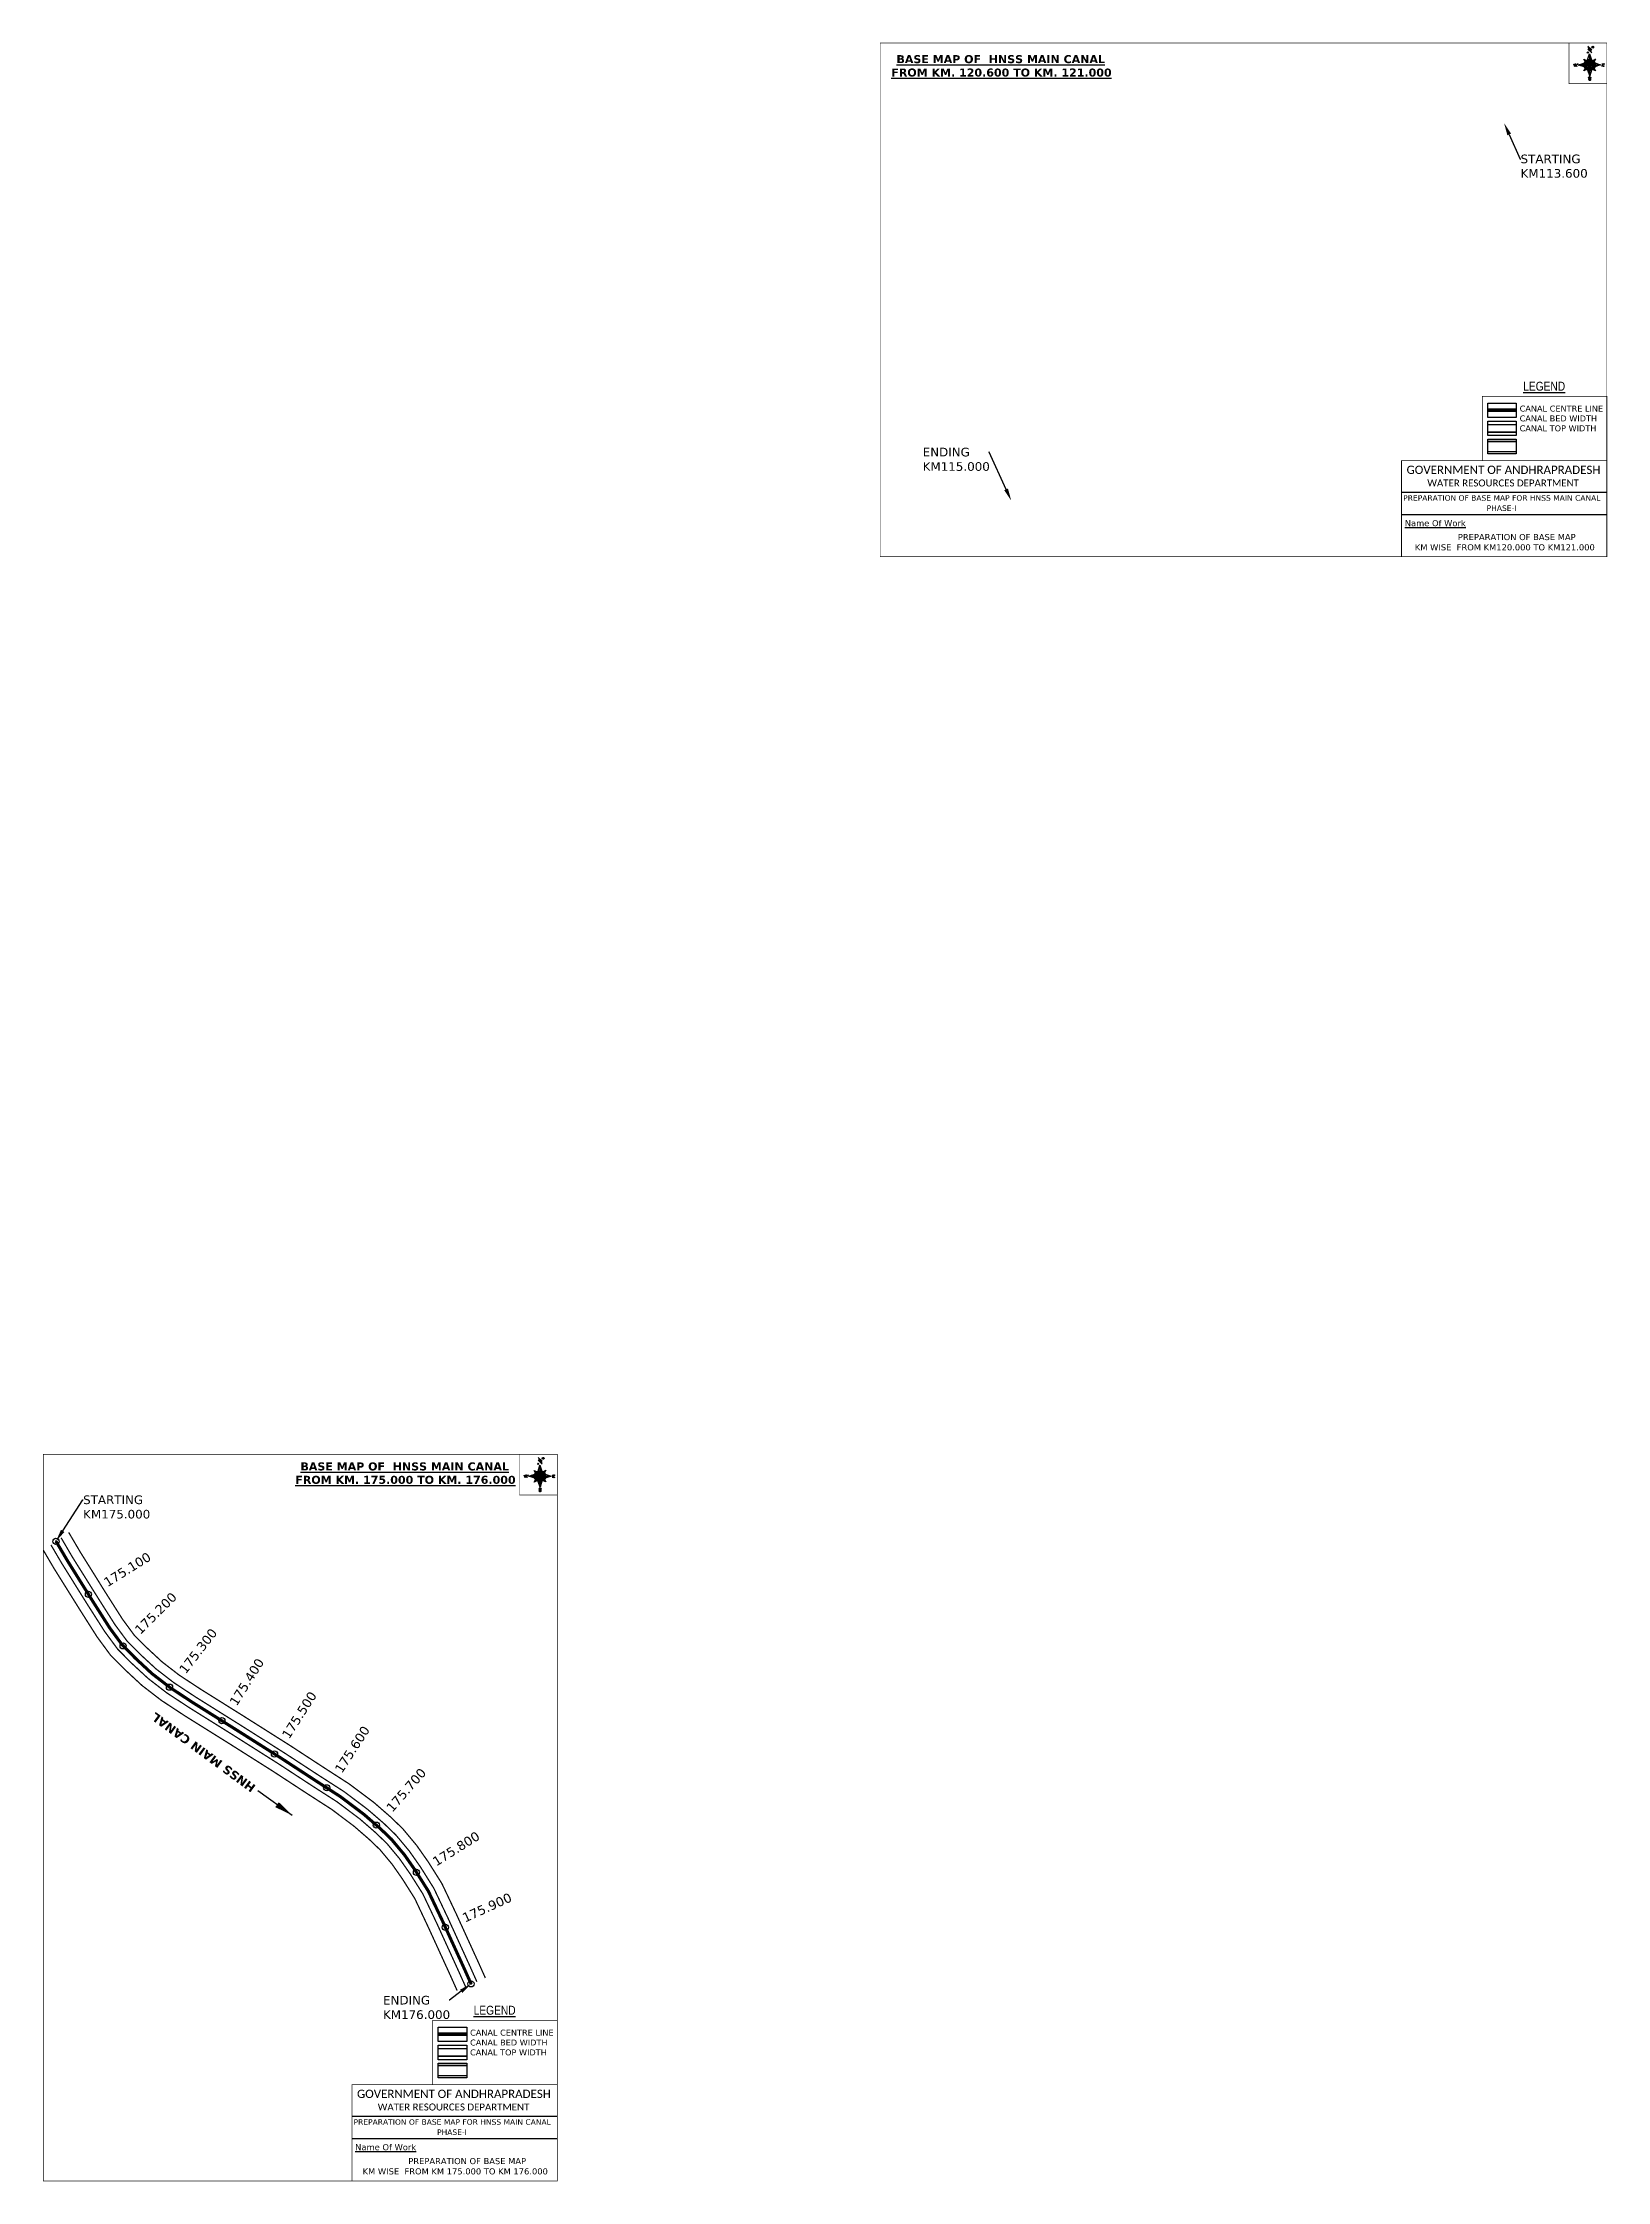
# Model space of a CAD drawing. Header units: inches. Extents: x 751396 to 753926, y 1657976 to 1661435.
import ezdxf
from ezdxf import colors
from ezdxf.entities.mleader import LeaderData, LeaderLine
from ezdxf.enums import TextEntityAlignment as Align
from ezdxf.math import Vec2, Vec3

# ---------------------------------------------------------------- set-up
doc = ezdxf.new("R2010")
doc.units = ezdxf.units.IN
doc.header["$MEASUREMENT"] = 0
doc.header["$PDMODE"] = 32
doc.header["$PDSIZE"] = 10
doc.linetypes.add('HIDDEN2', pattern=[0.1875, 0.125, -0.0625])
for name, color, linetype in [('AQUADUCT', 1, 'Continuous'), ('bord', 1, 'Continuous'), ('CANAL1', 1, 'Continuous'), ('CSMark', 72, 'Continuous'), ('DCBMS', 232, 'Continuous'), ('PAGE', 7, 'Continuous'), ('TEXT', 7, 'Continuous')]:
    doc.layers.add(name, color=color, linetype=linetype)
doc.styles.add('ARIALN', font='ARIALN_1.TTF')
doc.styles.get("Standard").update_dxf_attribs({"font": 'verdana_0.ttf'})
doc.dimstyles.get("Standard").update_dxf_attribs({"dimtxt": 0.18, "dimasz": 0.18, "dimexe": 0.18, "dimexo": 0.0625, "dimgap": 0.09, "dimtad": 0, "dimtih": 1, "dimtoh": 1, "dimdec": 4, "dimzin": 0, "dimdsep": 46, "dimtxsty": 'Standard', "dimcen": 0.09, "dimadec": 0, "dimazin": 0, "dimtfac": 1, "dimtdec": 4, "dimtofl": 0, "dimtmove": 0, "dimatfit": 3, "dimfxl": 0, "dimtolj": 1, "dimtzin": 0, "dimarcsym": 0})
pattern_1 = [(267.297113149, (-8720374.938, 50637915.138), (10.5367255337, -0.497431438), [])]
pattern_2 = [(357.297113149, (-8720374.938, 50637915.138), (0.497431438, 10.5367255337), [])]

# ---------------------------------------------------------------- blocks, each defined once
blk = doc.blocks.new('*X16')
at = {"color": 0, "linetype": 'Continuous'}
for p, q in [((6321.6, 240.5), (6322.3, 241.2)), ((6321.6, 240.3), (6322.3, 241)), ((6321.6, 240.1), (6322.3, 240.8)), ((6321.6, 239.9), (6322.4, 240.7)), ((6321.6, 239.8), (6322.4, 240.6)), ((6321.6, 239.6), (6322.5, 240.5)), ((6321.6, 239.4), (6322.5, 240.3)), ((6321.6, 239.2), (6322.6, 240.2)), ((6321.7, 239.1), (6322.6, 240.1)), ((6321.8, 240.8), (6322.4, 241.4)), ((6321.8, 239), (6322.7, 240)), ((6321.8, 239), (6322.8, 239.9)), ((6321.9, 238.9), (6322.9, 239.8)), ((6322, 238.8), (6323, 239.7)), ((6322.1, 241.3), (6322.4, 241.6)), ((6322.1, 238.7), (6323.1, 239.6)), ((6322.2, 238.6), (6323.1, 239.6)), ((6322.3, 238.5), (6323.2, 239.5)), ((6322.4, 238.5), (6323.3, 239.4)), ((6322.5, 238.4), (6323.4, 239.3)), ((6322.7, 238.4), (6323.6, 239.3)), ((6322.8, 238.3), (6323.7, 239.2)), ((6322.9, 238.3), (6323.8, 239.1)), ((6323.1, 238.2), (6323.9, 239.1)), ((6323.2, 238.2), (6324, 239)), ((6323.3, 238.2), (6324.2, 239)), ((6323.5, 238.1), (6324.3, 238.9)), ((6323.7, 238.1), (6324.4, 238.9)), ((6323.8, 238.1), (6324.6, 238.8)), ((6324.1, 238.2), (6324.7, 238.8)), ((6324.3, 238.3), (6324.9, 238.8)), ((6324.6, 238.3), (6325.1, 238.8)), ((6324.8, 238.4), (6325.2, 238.8)), ((6325.1, 238.5), (6325.4, 238.8)), ((6325.4, 238.6), (6325.6, 238.8))]:
    blk.add_line(p, q, dxfattribs=at)
blk = doc.blocks.new('*X15')
at = {"color": 0, "linetype": 'Continuous'}
for p, q in [((6324.4, 240.3), (6324.5, 240.4)), ((6324.6, 240.3), (6324.8, 240.5)), ((6324.7, 240.2), (6325, 240.5)), ((6324.8, 240.2), (6325.2, 240.6)), ((6325, 240.1), (6325.5, 240.6)), ((6325.1, 240.1), (6325.6, 240.6)), ((6325.2, 240), (6325.8, 240.6)), ((6325.3, 240), (6326, 240.6)), ((6325.4, 239.9), (6326.1, 240.6)), ((6325.5, 239.8), (6326.2, 240.5)), ((6325.6, 239.8), (6326.3, 240.5)), ((6325.7, 239.7), (6326.5, 240.4)), ((6325.9, 239.6), (6326.6, 240.3)), ((6326, 239.5), (6326.7, 240.3)), ((6326, 239.4), (6326.8, 240.2)), ((6326.1, 239.3), (6327, 240.2)), ((6326.2, 239.3), (6327.1, 240.1)), ((6326.3, 239.2), (6327.1, 240)), ((6326.4, 239.1), (6327.2, 239.9)), ((6326.5, 239), (6327.3, 239.8)), ((6326.5, 238.9), (6327.4, 239.7)), ((6326.6, 238.8), (6327.5, 239.6)), ((6326.7, 238.7), (6327.5, 239.5)), ((6326.8, 238.6), (6327.6, 239.4)), ((6326.8, 238.5), (6327.7, 239.3)), ((6326.8, 236.5), (6327.4, 237)), ((6326.9, 238.3), (6327.8, 239.2)), ((6326.9, 238.2), (6327.9, 239.1)), ((6326.9, 236.8), (6327.6, 237.4)), ((6327, 238.1), (6327.8, 239)), ((6327, 237.9), (6327.8, 238.8)), ((6327, 237.8), (6327.8, 238.6)), ((6327, 237.6), (6327.8, 238.4)), ((6327, 237.4), (6327.8, 238.2)), ((6327, 237.3), (6327.8, 238)), ((6327, 237.1), (6327.8, 237.9))]:
    blk.add_line(p, q, dxfattribs=at)
blk = doc.blocks.new('H')
at = {"layer": 'bord', "extrusion": (0.000427885, 0.004792, 0.999988)}
h = blk.add_hatch(dxfattribs=at)
h.set_pattern_fill('LINE', color=8, scale=84.387686, angle=-92.7029, style=0)
h.set_pattern_definition(pattern_1)
h.paths.add_polyline_path([(-625, 665, -0.090992), (-615, 710), (-751, 671)])
h = blk.add_hatch(dxfattribs=at)
h.set_pattern_fill('LINE', color=8, scale=84.387686, angle=-2.7029, style=0)
h.set_pattern_definition(pattern_2)
h.paths.add_polyline_path([(-504, 533, -0.090992), (-549, 543), (-510, 406)])
h = blk.add_hatch(dxfattribs=at)
h.set_pattern_fill('LINE', color=8, scale=84.387686, angle=-2.7029, style=0)
h.set_pattern_definition(pattern_2)
h.paths.add_polyline_path([(-492, 786, -0.090992), (-448, 775), (-486, 912)])
h = blk.add_hatch(dxfattribs=at)
h.set_pattern_fill('LINE', color=8, scale=84.387686, angle=-92.7029, style=0)
h.set_pattern_definition(pattern_1)
h.paths.add_polyline_path([(-246, 647), (-372, 653, -0.090992), (-382, 609)])
for p, q in [((-519, 1020, -1217), (-435, 927, -1216)), ((-516, 1087, -1217), (-432, 994, -1217)), ((-865, 701, -1215), (-847, 638, -1215)), ((-847, 700, -1215), (-829, 637, -1215)), ((-829, 699, -1215), (-811, 636, -1215)), ((-829, 699, -1215), (-811, 698, -1215)), ((-811, 698, -1215), (-794, 635, -1215)), ((-752, 665, -1215), (-615, 704, -1215)), ((-752, 665, -1215), (-625, 659, -1215)), ((-619, 614, -1215), (-752, 665, -1215)), ((-639, 526, -1214), (-606, 585, -1215)), ((-639, 526, -1214), (-593, 568, -1215)), ((-577, 553, -1215), (-639, 526, -1214)), ((-627, 794, -1216), (-567, 760, -1216)), ((-627, 794, -1216), (-584, 747, -1215)), ((-599, 731, -1215), (-627, 794, -1216)), ((-511, 400, -1214), (-549, 537, -1214)), ((-538, 774, -1216), (-487, 906, -1216)), ((-460, 533, -1215), (-511, 400, -1214)), ((-505, 527, -1214), (-511, 400, -1214)), ((-487, 906, -1216), (-493, 780, -1216)), ((-487, 906, -1216), (-448, 769, -1216)), ((-371, 513, -1214), (-431, 546, -1215)), ((-421, 753, -1216), (-359, 781, -1216)), ((-371, 513, -1214), (-414, 560, -1215)), ((-359, 781, -1216), (-405, 739, -1216)), ((-399, 576, -1215), (-371, 513, -1214)), ((-359, 781, -1216), (-392, 721, -1215)), ((-246, 641, -1215), (-383, 603, -1215)), ((-379, 693, -1215), (-246, 641, -1215)), ((-373, 647, -1215), (-246, 641, -1215)), ((-213, 669, -1215), (-217, 601, -1215)), ((-197, 600, -1215), (-194, 668, -1215))]:
    blk.add_line(p, q, dxfattribs=at)
at = {"layer": 'bord', "color": 8, "linetype": 'ByBlock', "extrusion": (0.000427885, 0.004792, 0.999988)}
for p, q in [((-373, 647, -1215), (-625, 659, -1215)), ((-378, 616, -1215), (-623, 628, -1215)), ((-375, 679, -1215), (-620, 691, -1215)), ((-392, 585, -1215), (-611, 595, -1215)), ((-386, 711, -1215), (-605, 722, -1215)), ((-420, 555, -1215), (-587, 562, -1215)), ((-411, 744, -1216), (-578, 752, -1216)), ((-493, 780, -1216), (-505, 527, -1214))]:
    blk.add_line(p, q, dxfattribs=at)
at = {"layer": 'bord', "extrusion": (0.000427885, 0.004792, 0.999988), "elevation": -1212}
for points, const_width in [([(-522, 960), (-516, 1093)], 1.61), ([(-434, 933), (-428, 1066)], 1.61), ([(-870, 707), (-846, 706)], 0.642), ([(-829, 643), (-855, 644)], 0.642), ([(-829, 643), (-821, 678)], 0.642), ([(-811, 642), (-784, 641)], 0.642), ([(-793, 641), (-782, 694)], 0.642), ([(-177, 605), (-226, 607)], 0.706), ([(-223, 676), (-174, 673)], 0.706), ([(-195, 645), (-185, 644)], 0.706)]:
    blk.add_lwpolyline(points, dxfattribs=dict(at, const_width=const_width))
for points, const_width in [([(-414, 1073, 1), (-398, 1058, 1)], 22.3), ([(-776, 697, 1), (-769, 690, 1)], 8.9), ([(-530, 950, 1), (-520, 939, 1)], 14.8), ([(-180, 618, 1), (-173, 611, 1)], 9.79), ([(-178, 667, 1), (-171, 660, 1)], 9.79), ([(-525, 322, 1), (-533, 329, 1)], 11.1), ([(-490, 362, 1), (-498, 369, 1)], 11.1)]:
    blk.add_lwpolyline(points, format="xyb", close=True, dxfattribs=dict(at, const_width=const_width))
for points in [[(-537, 317), (-531, 310), (-520, 307), (-505, 307), (-494, 310), (-486, 318), (-487, 326), (-491, 333), (-494, 336), (-503, 341), (-522, 347), (-530, 352), (-534, 355), (-537, 363), (-537, 373), (-530, 381), (-520, 384), (-504, 384), (-493, 380), (-487, 373)], [(-522, 348), (-526, 354), (-528, 361), (-528, 371), (-526, 375), (-521, 381), (-515, 384)], [(-505, 307), (-499, 312), (-497, 319), (-497, 327), (-501, 335), (-509, 343)]]:
    blk.add_lwpolyline(points, dxfattribs=at)
at = {"layer": 'bord', "extrusion": (0.000427885, 0.004792, 0.999988)}
for centre, radius in [((-406, 1065, -1212), 22.3), ((-773, 694, -1212), 8.9), ((-498, 659, -1212), 127), ((-525, 944, -1212), 14.8), ((-177, 615, -1212), 9.79), ((-174, 663, -1212), 9.79), ((-529, 325, -1212), 11.1), ((-494, 365, -1212), 11.1)]:
    blk.add_circle(centre, radius, dxfattribs=at)
at = {"layer": 'bord', "color": 8, "linetype": 'ByBlock', "extrusion": (0.000427885, 0.004792, 0.999988)}
for centre, radius, start, end in [((-482, 658, -1212), 128, 94.9254, 259.6691), ((-437, 656, -1212), 141, 113.2864, 241.308), ((-316, 651, -1212), 222, 142.5892, 212.0053), ((-560, 662, -1212), 141, 293.2864, 61.308), ((-681, 668, -1212), 222, 322.5892, 32.0053), ((-515, 660, -1212), 128, 274.9254, 79.6691)]:
    blk.add_arc(centre, radius, start, end, dxfattribs=at)
at = {"layer": 'bord', "extrusion": (0.000427885, 0.004792, 0.999988)}
for points in [[(-516, 1093, -1212), (-431, 1000, -1212), (-519, 1026, -1212), (-434, 933, -1212)], [(-864, 707, -1212), (-846, 706, -1212), (-846, 644, -1212), (-829, 643, -1212)], [(-829, 705, -1212), (-811, 704, -1212), (-811, 642, -1212), (-793, 641, -1212)], [(-193, 674, -1212), (-197, 606, -1212), (-213, 675, -1212), (-216, 607, -1212)]]:
    blk.add_solid(points, dxfattribs=at)
at = {"layer": 'bord', "extrusion": (0.000427885, 0.004792, 0.999988), "xscale": 7.977342409717546, "yscale": 7.977342408231451, "zscale": 7.977342408476333, "rotation": 138.0840426661453}
for name, p in [('*X15', (38301, -31929, -1212)), ('*X16', (38314, -31951, -1212))]:
    blk.add_blockref(name, p, dxfattribs=at)

msp = doc.modelspace()

# ---------------------------------------------------------------- linework, layer by layer
at = {"color": 3}
for p in [(751417.7, 1659010.7), (751470.2, 1658924.9), (751526.3, 1658841.5), (751601.3, 1658774.7), (751686, 1658720.4), (751771.1, 1658666.7), (751855.5, 1658612), (751935.8, 1658551.6), (752000.7, 1658475.3), (752047.4, 1658386.4), (752089, 1658294.8)]:
    msp.add_point(p, dxfattribs=at)
at = {"layer": 'CANAL1', "color": 1, "linetype": 'HIDDEN2', "ltscale": 100, "const_width": 6, "elevation": -0.4}
for points in [[(753779.4, 1660840.2), (753733.4, 1660840.2)], [(752082, 1658213.2), (752035.9, 1658213.2)]]:
    msp.add_lwpolyline(points, dxfattribs=at)
at = {"layer": 'CANAL1', "color": 5, "const_width": 2.4, "elevation": -0.4}
for points in [[(753779.4, 1660816.9), (753733.4, 1660816.9)], [(753779.4, 1660804.9), (753733.4, 1660804.9)], [(752082, 1658189.9), (752035.9, 1658189.9)], [(752082, 1658177.9), (752035.9, 1658177.9)]]:
    msp.add_lwpolyline(points, dxfattribs=at)
at = {"layer": 'CANAL1', "color": 200, "const_width": 2.4, "elevation": -0.4}
for points in [[(753779.4, 1660789.7), (753733.4, 1660789.7)], [(753779.4, 1660773.2), (753733.4, 1660773.2)], [(752082, 1658162.7), (752035.9, 1658162.7)], [(752082, 1658146.2), (752035.9, 1658146.2)]]:
    msp.add_lwpolyline(points, dxfattribs=at)
at = {"layer": 'CANAL1', "color": 5, "const_width": 2}
for points in [[(751409.6, 1659004.8), (751427.4, 1658974.5), (751469.1, 1658907.7), (751496.5, 1658864.7), (751517.5, 1658836.2), (751539.7, 1658813.8), (751566.5, 1658789), (751596.6, 1658765.7), (751633, 1658741.8), (751703.8, 1658697.5), (751777.5, 1658650.8), (751831.6, 1658615.4), (751872.2, 1658589.3), (751909.3, 1658561.4), (751934.5, 1658539.5), (751952.8, 1658521.9), (751973.1, 1658497.6), (751990.6, 1658472.6), (752011.2, 1658440), (752033.7, 1658392.5), (752069, 1658315), (752080.2, 1658290)], [(752098.4, 1658298.2), (752087.2, 1658323.3), (752051.8, 1658400.9), (752028.7, 1658449.6), (752007.3, 1658483.7), (751989, 1658509.8), (751967.4, 1658535.6), (751948, 1658554.3), (751921.9, 1658576.9), (751883.7, 1658605.7), (751842.5, 1658632.2), (751788.3, 1658667.6), (751714.4, 1658714.4), (751643.8, 1658758.6), (751608.3, 1658782), (751579.5, 1658804.3), (751553.6, 1658828.2), (751532.7, 1658849.3), (751513, 1658876), (751486.1, 1658918.4), (751444.5, 1658984.8), (751426, 1659016.4)]]:
    msp.add_lwpolyline(points, dxfattribs=at)
at = {"layer": 'CANAL1', "color": 1, "linetype": 'HIDDEN2', "ltscale": 100, "const_width": 5}
msp.add_lwpolyline([(751417.8, 1659010.6), (751436, 1658979.7), (751477.6, 1658913), (751504.7, 1658870.4), (751525.1, 1658842.7), (751546.7, 1658821), (751573, 1658796.6), (751602.5, 1658773.9), (751638.4, 1658750.2), (751709.1, 1658705.9), (751782.9, 1658659.2), (751837.1, 1658623.8), (751877.9, 1658597.5), (751915.6, 1658569.1), (751941.2, 1658546.9), (751960.1, 1658528.8), (751981.1, 1658503.7), (751998.9, 1658478.2), (752019.9, 1658444.8), (752042.7, 1658396.7), (752078.1, 1658319.2), (752089.3, 1658294.1)], dxfattribs=at)
at = {"layer": 'CANAL1', "color": 200, "const_width": 2}
for points in [[(751438.2, 1659025.2), (751457.4, 1658992.6), (751498.8, 1658926.3), (751525.4, 1658884.5), (751544.1, 1658859.1), (751564.1, 1658839), (751589.2, 1658815.7), (751617, 1658794.2), (751651.9, 1658771.3), (751722.4, 1658727.1), (751796.5, 1658680.2), (751850.7, 1658644.8), (751892.2, 1658618), (751931.4, 1658588.6), (751958.1, 1658565.4), (751978.4, 1658545.9), (752000.9, 1658518.9), (752019.8, 1658492), (752041.9, 1658456.9), (752065.4, 1658407.2), (752100.9, 1658329.4), (752112.1, 1658304.3)], [(751397.4, 1658996), (751414.6, 1658966.7), (751456.5, 1658899.7), (751484.1, 1658856.2), (751506, 1658826.4), (751529.3, 1658803), (751556.8, 1658777.5), (751587.9, 1658753.5), (751624.8, 1658729.2), (751695.8, 1658684.8), (751769.4, 1658638.2), (751823.4, 1658602.9), (751863.6, 1658577), (751899.9, 1658549.7), (751924.4, 1658528.4), (751941.8, 1658511.7), (751961.2, 1658488.5), (751978.1, 1658464.3), (751998, 1658432.8), (752020, 1658386.1), (752055.3, 1658308.9), (752066.5, 1658283.9)]]:
    msp.add_lwpolyline(points, dxfattribs=at)
at = {"layer": 'PAGE', "const_width": 1}
for points in [[(752750.6, 1660603.2), (753925.8, 1660603.2), (753925.8, 1661434.2), (752750.6, 1661434.2), (752750.6, 1660603.2)], [(751397.4, 1659151.4), (751397.4, 1657976.1), (752228.4, 1657976.1), (752228.4, 1659151.4), (751397.4, 1659151.4)]]:
    msp.add_lwpolyline(points, dxfattribs=at)
at = {"layer": 'PAGE'}
for points, const_width in [([(753925.8, 1661434.2), (753864.7, 1661434.2), (753864.7, 1661368.4), (753925.8, 1661368.4)], 1), ([(753925.8, 1660758.8), (753724.6, 1660758.8), (753724.6, 1660862.6), (753925.8, 1660862.6)], 1.2), ([(753593.7, 1660758.8), (753925.8, 1660758.8), (753925.8, 1660603.2), (753593.7, 1660603.2)], 1.2), ([(752228.4, 1659151.4), (752167.3, 1659151.4), (752167.3, 1659085.7), (752228.4, 1659085.7)], 1), ([(752228.4, 1658131.8), (752027.1, 1658131.8), (752027.1, 1658235.6), (752228.4, 1658235.6)], 1.2), ([(751896.3, 1658131.8), (752228.4, 1658131.8), (752228.4, 1657976.1), (751896.3, 1657976.1)], 1.2)]:
    msp.add_lwpolyline(points, close=True, dxfattribs=dict(at, const_width=const_width))
at = {"layer": 'PAGE', "elevation": -0.4}
for points in [[(753733.4, 1660851.9), (753779.4, 1660851.9), (753779.4, 1660828.4), (753733.4, 1660828.4)], [(753733.4, 1660822.7), (753779.4, 1660822.7), (753779.4, 1660799.2), (753733.4, 1660799.2)], [(753733.4, 1660793.4), (753779.4, 1660793.4), (753779.4, 1660769.9), (753733.4, 1660769.9)], [(752035.9, 1658224.9), (752082, 1658224.9), (752082, 1658201.4), (752035.9, 1658201.4)], [(752035.9, 1658195.6), (752082, 1658195.6), (752082, 1658172.1), (752035.9, 1658172.1)], [(752035.9, 1658166.4), (752082, 1658166.4), (752082, 1658142.9), (752035.9, 1658142.9)]]:
    msp.add_lwpolyline(points, close=True, dxfattribs=at)
at = {"layer": 'PAGE'}
for points in [[(753593.7, 1660707.8), (753925.8, 1660707.8)], [(753593.7, 1660671.5), (753925.8, 1660671.5)], [(751896.3, 1658080.8), (752228.4, 1658080.8)], [(751896.3, 1658044.4), (752228.4, 1658044.4)]]:
    msp.add_lwpolyline(points, dxfattribs=at)

# ---------------------------------------------------------------- block references
at = {"layer": 'AQUADUCT', "color": 1, "xscale": 0.0703495379661093, "yscale": 0.07034953800030053, "zscale": 0.07034953795990817, "rotation": 3.078330607406165}
for p in [(753935.5, 1661354.8, 85.4), (752238, 1659072, 85.4)]:
    msp.add_blockref('H', p, dxfattribs=at)

# ---------------------------------------------------------------- texts
at = {"layer": 'CANAL1', "insert": (751734.3, 1658603.1), "char_height": 14, "width": 205.129, "attachment_point": 1, "rotation": 143.7122}
msp.add_mtext('\\pi0.96322;{\\fVerdana|b1|i0|c0|p34;HNSS MAIN CANAL}', dxfattribs=at)
at = {"layer": 'CSMark', "color": 1}
for s, rotation, p in [('175.100', 31.9936, (751496.9, 1658942.6)), ('175.200', 44.8387, (751548.8, 1658864.3)), ('175.300', 52.3096, (751621.5, 1658799.6)), ('175.400', 57.9729, (751703.6, 1658747.1)), ('175.500', 57.6452, (751788.3, 1658693.7)), ('175.600', 57.1975, (751873.7, 1658638.3)), ('175.700', 48.996, (751956.1, 1658576.3)), ('175.800', 32.2126, (752028.8, 1658490.8)), ('175.900', 24.5527, (752076.1, 1658400.6))]:
    msp.add_text(s, height=15, rotation=rotation, dxfattribs=at).set_placement(p, align=Align.MIDDLE_LEFT)
at = {"layer": 'PAGE', "extrusion": (0.000201441, 0.004807, 0.999988), "style": 'ARIALN'}
for p in [(753824.5, 1660859.2, 8135.4), (752127.1, 1658232.2, 8122.4)]:
    msp.add_text('%%ULEGEND', height=14.4, rotation=359.9999, dxfattribs=at).set_placement(p, align=Align.MIDDLE)
at = {"layer": 'PAGE', "extrusion": (0.000201441, 0.004807, 0.999988)}
for s, height, p in [('PREPARATION OF BASE MAP FOR HNSS MAIN CANAL', 8.878, (753596.4, 1660674, 8134.5)), ('%%UName Of Work', 9.822, (753599, 1660632.8, 8133.1)), ('PREPARATION OF BASE MAP FOR HNSS MAIN CANAL', 8.878, (751898.9, 1658047, 8121.5)), ('%%UName Of Work', 9.822, (751901.6, 1658005.8, 8120.2))]:
    msp.add_text(s, height=height, rotation=359.9999, dxfattribs=at).set_placement(p)
for s, height, p in [('PHASE-I', 8.88, (753755.5, 1660662, 8134.4)), ('PREPARATION OF BASE MAP', 9.822, (753780.1, 1660615.2, 8133.2)), ('KM WISE  FROM KM120.000 TO KM121.000', 9.822, (753760.8, 1660598.6, 8133.2)), ('PHASE-I', 8.88, (752058.1, 1658035, 8121.5)), ('PREPARATION OF BASE MAP', 9.822, (752082.7, 1657988.2, 8120.2)), ('KM WISE  FROM KM 175.000 TO KM 176.000', 9.822, (752063.4, 1657971.6, 8120.2))]:
    msp.add_text(s, height=height, rotation=359.9999, dxfattribs=at).set_placement(p, align=Align.MIDDLE_CENTER)
at = {"layer": 'PAGE', "extrusion": (0.000201441, 0.004807, 0.999988), "attachment_point": 1, "text_direction": (1, -1e-06, -0.000201)}
for s, insert, char_height, width in [('CANAL CENTRE LINE CANAL BED WIDTH {\\H2.3741x; }CANAL TOP WIDTH{\\H1.9188x; }', (753784.8, 1660847.8, -0.4), 9.6, 168.926), ('\\pi3.5885;{\\fCalibri|b0|i0|c0|p34;\\H1.3333x;GOVERNMENT OF ANDHRAPRADESH\\P\\pi37.073;\\H0.83998x;WATER RESOURCES DEPARTMENT}', (753598.4, 1660750.6, -1.3), 10.059, 321.276), ('CANAL CENTRE LINE CANAL BED WIDTH {\\H2.3741x; }CANAL TOP WIDTH{\\H1.9188x; }', (752087.4, 1658220.7, -0.4), 9.6, 168.926), ('\\pi3.5885;{\\fCalibri|b0|i0|c0|p34;\\H1.3333x;GOVERNMENT OF ANDHRAPRADESH\\P\\pi37.073;\\H0.83998x;WATER RESOURCES DEPARTMENT}', (751901, 1658123.6, -1.3), 10.059, 321.276)]:
    msp.add_mtext(s, dxfattribs=dict(at, insert=insert, char_height=char_height, width=width))
at = {"layer": 'TEXT', "color": 1, "char_height": 13, "width": 379.826, "attachment_point": 1}
for s, insert in [('\\pi21.755;{\\fVerdana|b1|i0|c0|p34;\\LBASE MAP OF  HNSS MAIN CANAL \\P\\pi13.452;FROM KM. 120.600 TO KM. 121.000}', (752755.2, 1661414.7)), ('\\pi21.755;{\\fVerdana|b1|i0|c0|p34;\\LBASE MAP OF  HNSS MAIN CANAL \\P\\pi13.452;FROM KM. 175.000 TO KM. 176.000}', (751791.3, 1659138.3))]:
    msp.add_mtext(s, dxfattribs=dict(at, insert=insert))

# ---------------------------------------------------------------- leaders
at = {"layer": 'CANAL1'}
msp.add_leader([(751799.7, 1658567.4), (751744, 1658606.8)], dimstyle='Standard', override={"dimasz": 30, "dimgap": 0.09, "dimtad": 0}, dxfattribs=at)
at = {"layer": 'DCBMS', "color": 5}
ml = msp.add_multileader_mtext('Standard', dxfattribs=at)
ml.set_content('STARTING\\PKM113.600', color=5)
ml.set_leader_properties()
ml.build(insert=Vec2(0, 0))
ml.multileader.update_dxf_attribs({"dogleg_length": 0.36, "arrow_head_size": 20})
ctx = ml.context
ctx.base_point, ctx.char_height, ctx.arrow_head_size, ctx.landing_gap_size, ctx.plane_origin = Vec3(753786.2, 1661246.6), 14, 20, 0.09, Vec3(753933.2, 1661310.9)
notes = []
notes.append((ctx, [(1, (1, 1, 0), (753785.9, 1661246.6), (1, 0), 0.36, [(0, [(753759.7, 1661304.6)], 0, [])])]))
ctx.mtext.insert, ctx.mtext.flow_direction = Vec3(753786.3, 1661253.8), 5
ml = msp.add_multileader_mtext('Standard', dxfattribs=at)
ml.set_content('ENDING \\PKM115.000', color=5)
ml.set_leader_properties()
ml.build(insert=Vec2(0, 0))
ml.multileader.update_dxf_attribs({"dogleg_length": 0.36, "arrow_head_size": 20})
ctx = ml.context
ctx.base_point, ctx.char_height, ctx.arrow_head_size, ctx.landing_gap_size, ctx.plane_origin = Vec3(752819.3, 1660772.4), 14, 20, 0.09, Vec3(752962.6, 1660694.1)
notes.append((ctx, [(0, (1, 1, 0), (752926.7, 1660772.4), (-1, 0), 0.36, [(0, [(752962.6, 1660694.1)], 0, [])])]))
ctx.mtext.insert, ctx.mtext.width, ctx.mtext.flow_direction = Vec3(752819.4, 1660779.6), 108.896, 5
ml = msp.add_multileader_mtext('Standard', dxfattribs=at)
ml.set_content('STARTING\\PKM175.000', color=5)
ml.set_leader_properties()
ml.build(insert=Vec2(0, 0))
ml.multileader.update_dxf_attribs({"dogleg_length": 0.36, "arrow_head_size": 20})
ctx = ml.context
ctx.base_point, ctx.char_height, ctx.arrow_head_size, ctx.landing_gap_size, ctx.plane_origin = Vec3(751461.5, 1659077.7), 14, 20, 0.09, Vec3(751621.1, 1659197.3)
notes.append((ctx, [(1, (1, 1, 0), (751461.1, 1659077.7), (1, 0), 0.36, [(0, [(751417.7, 1659010.7)], 0, [])])]))
ctx.mtext.insert, ctx.mtext.flow_direction = Vec3(751461.6, 1659084.9), 5
ml = msp.add_multileader_mtext('Standard', dxfattribs=at)
ml.set_content('ENDING \\PKM176.000', color=5)
ml.set_leader_properties()
ml.build(insert=Vec2(0, 0))
ml.multileader.update_dxf_attribs({"dogleg_length": 0.36, "arrow_head_size": 20})
ctx = ml.context
ctx.base_point, ctx.char_height, ctx.arrow_head_size, ctx.landing_gap_size, ctx.plane_origin = Vec3(751946.5, 1658268.3), 14, 20, 0.09, Vec3(752054.2, 1658188.3)
notes.append((ctx, [(0, (1, 1, 0), (752053.9, 1658268.3), (-1, 0), 0.36, [(0, [(752089, 1658294.8)], 0, [])])]))
ctx.mtext.insert, ctx.mtext.width, ctx.mtext.flow_direction = Vec3(751946.6, 1658275.4), 108.896, 5
for ctx, leaders in notes:
    for number, flags, end, landing, length, lines in leaders:
        leader = LeaderData()
        leader.index, (leader.has_last_leader_line, leader.has_dogleg_vector, leader.attachment_direction) = number, flags
        leader.last_leader_point, leader.dogleg_vector, leader.dogleg_length = Vec3(end), Vec3(landing), length
        for number, points, colour, breaks in lines:
            line = LeaderLine()
            line.index, line.vertices, line.color, line.breaks = number, Vec3.list(points), colors.encode_raw_color(colour), breaks
            leader.lines.append(line)
        ctx.leaders.append(leader)

doc.saveas('drawing.dxf')
